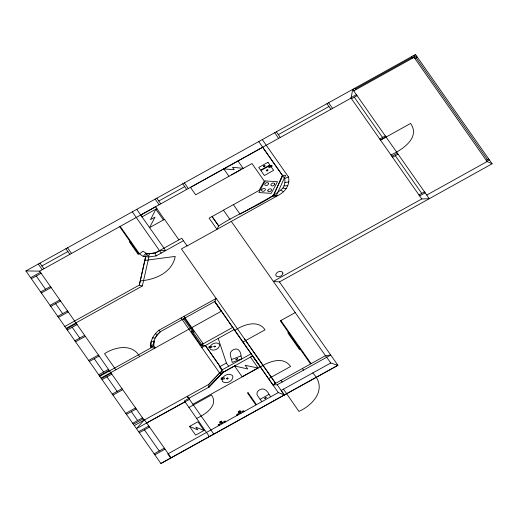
<?xml version="1.0" encoding="UTF-8"?>
<svg xmlns="http://www.w3.org/2000/svg" width="518" height="518" viewBox="0 0 518 518"><rect width="100%" height="100%" fill="white"/><g stroke="black" fill="none" stroke-linecap="round" stroke-linejoin="round"><path stroke-width="0.78" d="M216.259 298.413L158.78 330.348C153.84 334.324 150.039 340.676 150.79 346.866L153.71 345.752L153.457 344.612L150.596 345.642L150.9 347.028L153.71 345.752C153.101 340.106 156.313 335.159 160.457 331.656L214.724 301.508L216.259 298.413L275.563 383.411L272.895 384.887L214.724 301.508L221.335 311.195L100.997 378.049M153.995 341.103L153.516 345.48L155.232 347.921L151.34 347.656L150.79 346.866L151.114 341.504L153.988 341.103L153.71 345.752M136.752 209.35L165.663 250.589L159.531 250.634L155.465 252.894L146.309 254.066L139.336 285.062L64.828 326.457M66.142 328.334L142.359 285.994L148.912 256.876L146.309 254.066M218.654 225.997L211.998 216.505L209.11 218.11L216.99 229.344L218.654 225.997C239.193 212.199 264.329 204.578 282.951 188.06C284.596 185.166 285.399 181.876 284.673 178.568L258.741 141.576M120.215 226.379L139.517 253.911L142.962 251.159L146.037 253.231L149.637 253.645L155.465 252.894L181.773 238.28L187.14 245.927L277.79 195.571C284.777 192.327 290.397 184.965 288.494 176.975L262.296 139.607M203.166 343.797L201.787 347.552L234.266 329.506L232.757 327.357L203.166 343.797L183.935 316.368M149.65 253.665L148.232 256.96L143.182 256.384L139.517 253.911M282.55 175.537L279.869 181.507M181.047 317.974L220.254 373.892L222.3 369.774L205.342 345.577L200.278 345.402M492.1 163.798L415.475 54.507L414.07 57.343L487.114 161.532L492.1 163.798L279.461 281.928L273.362 281.397L421.769 198.951L429.299 198.685L352.674 89.394L351.081 98.122L39.627 271.147L25.9 270.933L160.904 463.493L337.93 365.326L279.461 281.928M155.931 209.142L150.518 219.632L154.966 217.159L149.579 227.635L164.517 219.334L178.911 239.866M158.78 330.348L160.457 331.656L157.569 334.537L155.096 338.014L152.422 337.853M144.088 420.143L136.461 428.626L189.471 399.404L187.328 396.302L144.088 420.143L39.627 271.147M146.037 253.231L143.182 256.384L145.584 256.669L139.336 285.062L142.359 285.994M219.658 373.044L208.786 384.382L187.328 396.302L188.83 398.452L184.389 400.919L209.356 436.577M220.254 373.892L252.667 355.892L260.366 366.809L258.145 368.039L245.163 365.313L247.733 368.984L234.544 365.954L223.109 372.332L208.832 387.16L223.731 371.626L221.762 370.862L208.786 384.382L208.832 387.16L188.74 398.316M208.832 387.16L223.103 372.312M273.504 195.312L271.186 196.808L277.79 195.571M25.9 270.933L415.475 54.507M355.264 88.986L412.166 57.375M353.71 90.877L414.348 57.187L413.312 55.711M414.173 57.492L416.614 56.132M414.879 58.495L417.32 57.142M41.932 265.948L67.877 251.534M158.812 201.016L184.706 186.629M278.315 134.622L328.936 106.507M356.365 94.658L350.815 97.747L421.769 198.951M351.521 98.75L357.07 95.668M30.653 277.706L40.423 272.28M142.029 216.867L156.948 208.579L155.678 206.773L140.844 215.009L142.113 216.822M31.358 278.716L41.129 273.284M231.268 174.89L240.702 169.651M40.65 291.964L50.421 286.538M131.248 242.12L130.691 242.424L119.658 226.683M41.356 292.974L51.127 287.548M50.058 305.387L59.829 299.961M223.485 210.211L212.108 216.53L218.719 225.958M233.417 204.688L259.058 190.443L264.264 181.067L251.968 163.533L195.662 194.807L190.469 187.399L262.665 147.293L282.543 175.647L273.387 195.513L240.028 214.122L233.378 204.629L223.439 210.153L230.089 219.638M50.764 306.397L60.535 300.964M148.912 256.876L155.976 255.97L183.469 240.695M57.763 316.375L67.534 310.949M187.037 245.785L181.417 248.912L216.161 298.472M58.469 317.385L68.24 311.959M379.739 138.999L385.288 135.91M380.445 140.002L385.994 136.92M380.536 140.132L410.586 123.433C420.681 137.639 402.259 149.838 390.928 154.953M66.602 328.982L76.373 323.556M67.308 329.992L77.078 324.559M391.835 156.255L397.39 153.173M392.547 157.265L398.096 154.183M74.87 340.773L84.635 335.347M75.576 341.783L85.347 336.357M88.656 360.444L98.426 355.018M89.361 361.454L99.132 356.028M182.226 319.651L185.107 318.046M418.933 194.904L424.488 191.822M419.638 195.914L425.194 192.832M98.698 374.767L108.469 369.34M486.214 160.243L488.655 158.884M99.404 375.777L109.175 370.351M99.773 376.301L151.34 347.656M486.92 161.247L489.361 159.894M426.754 195.059L487.114 161.532M101.373 378.574L111.137 373.148M102.078 379.584L111.849 374.158M192.178 330.983L191.284 331.475L200.751 344.975M193.246 332.511L194.133 332.019L184.673 318.525L183.786 319.017L201.638 344.483M112.251 394.101L122.021 388.675M200.194 345.286L203.082 343.68M112.963 395.105L122.727 389.678M295.221 312.581L280.329 320.836L289.251 333.56L289.808 333.255M125.757 413.364L135.528 407.938M126.463 414.368L136.234 408.942M218.195 338.435L226.398 363.027L219.515 366.848L221.769 370.066L251.165 353.742M252.713 355.898L250.498 357.129L258.145 368.039L192.897 404.247M132.699 423.264L142.469 417.832M133.404 424.268L143.175 418.842M134.317 425.569L144.528 419.891L171.121 457.821M138.63 431.721L148.841 426.042M139.336 432.724L149.547 427.052M242.832 376.353L257.329 368.298M188.973 407.459L211.48 394.962C218.984 405.607 205.031 414.575 196.626 418.389M299.43 346.976L298.873 347.28L310.522 363.895M189.517 426.431L197.921 421.756L204.027 430.458L195.616 435.133L189.517 426.431L197.753 429.849L195.895 427.195L204.027 430.458M277.188 384.77L330.711 355.037L325.446 355.691L272.895 384.887L277.188 384.77L284.311 394.936L160.904 463.493M154.124 453.82L164.335 448.148M154.83 454.83L165.041 449.151M260.12 399.3L269.004 394.366L270.694 396.782M221.141 422.817L221.736 422.481M239.594 412.561L240.19 412.231M221.315 423.07L218.097 424.857L218.674 425.679M221.918 422.74L225.116 420.959L225.693 421.781M239.769 412.82L236.551 414.607L237.127 415.43M240.371 412.483L243.57 410.709L244.146 411.532M284.311 394.936L278.283 392.566L167.787 453.949L170.675 458.067M234.803 330.29C243.57 324.747 257.776 319.25 265.054 329.804L242.994 342.029M260.399 366.971C269.146 361.441 283.327 355.95 290.592 366.485L268.57 378.684M330.756 363.014L281.093 390.462L284.24 394.994L337.93 365.326L330.756 363.014L326.716 357.258M146.672 422.953L185.023 401.813M284.673 178.568L288.494 176.975M231.501 359.537L240.999 355.937C241.012 352.272 238.312 347.235 233.981 349.52C231.527 350.265 229.623 352.881 230.426 355.452L232.252 362.393L241.751 358.793L240.999 355.937M284.971 182.601L288.856 181.857M144.878 260.418L175.233 256.404C172.183 272.565 155.147 279.882 140.287 280.834M284.013 185.839L287.71 185.709M282.951 188.06L286.312 188.63M155.264 333.851L157.569 334.537M280.957 190.261L283.482 191.751M269.004 394.366C267.502 391.025 263.856 387.27 259.958 389.678C257.537 390.566 255.879 393.641 257.692 395.836L261.81 401.715M416.096 57.822L487.432 159.563M411.642 56.637L412.678 58.113M354.739 88.248L355.775 89.724M353.075 89.174L354.111 90.65M354.299 97.209L382.511 137.451M395.318 155.724L421.71 193.363M328.619 102.758L332.575 108.398M326.955 103.684L330.911 109.324M276.34 131.805L280.296 137.445M274.676 132.731L278.632 138.371M237.982 160.981L243.149 168.356L232.498 167.256L234.22 169.716L223.763 168.881L228.93 176.256M231.293 221.4L326.593 357.323M184.395 182.88L188.351 188.52M280.885 320.525L311.124 363.655M182.731 183.806L186.687 189.446M302.408 368.492L303.548 370.124M156.831 198.193L160.787 203.833M155.167 199.119L159.123 204.759M280.989 380.393L282.135 382.025M156.844 208.637L164.394 219.405M155.853 209.188L163.403 219.949M244.321 338.63L275.667 383.346M234.123 329.584L278.283 392.566M132.31 211.817L161.221 253.056M234.544 365.954L242.191 376.858M226.398 363.027L228.658 366.245M205.432 345.525L220.137 366.504M242.858 411.104L243.434 411.927M240.948 413.306L240.138 412.147L240.145 410.955L238.507 411.344L238.325 411.965L239.536 412.483L240.346 413.636M237.283 414.199L237.885 415.009M224.404 421.354L224.98 422.176M222.494 423.556L221.678 422.403L221.691 421.205L220.046 421.594L219.872 422.222L221.082 422.733L221.892 423.892M218.829 424.456L219.431 425.259M187.328 396.302L213.798 434.11M67.567 247.785L71.523 253.425M65.903 248.711L69.852 254.351M139.627 356.585C132.55 343.279 115.009 346.807 104.526 353.665L115.838 369.8M39.957 263.125L43.913 268.764M38.287 264.05L42.243 269.69M144.444 429.888L159.233 450.984M36.241 276.003L45.532 289.251M55.646 303.678L62.646 313.662M72.19 327.279L79.753 338.06M94.25 358.741L103.587 372.053M106.961 376.871L117.139 391.388M131.352 411.655L137.581 420.545M312.743 372.973C327.505 387.827 314.471 404.338 298.918 411.409L283.476 389.147M214.724 301.508L232.621 327.434M155.465 252.894L155.976 255.97M221.989 378.949L222.423 381.494C225.932 384.466 232.737 381.39 232.945 376.832L232.394 375.505C229.034 372.682 223.53 375.291 221.989 378.949M266.815 170.331C267.353 171.6 268.233 169.108 266.815 170.331M263.558 166.161L263.623 166.699L264.536 166.731L265.177 165.838L264.148 165.643L263.558 166.161M266.479 170.325L266.537 170.862L267.456 170.895L268.097 170.001L267.068 169.807L266.479 170.325M263.895 166.168C264.433 167.431 265.313 164.944 263.895 166.168M215.093 346.451L214.238 346.639L215.093 346.451M268.596 183.612C268.369 185.133 266.012 186.221 264.866 185.023L264.737 184.537C264.957 183.003 267.327 181.935 268.466 183.126L268.596 183.612M261.681 189.892L261.713 190.812C262.859 192.003 265.229 190.935 265.449 189.4L264.925 188.571L263.552 188.481A2.078 1.327 -24.9 0 0 261.83 189.607L261.681 189.892M267.845 190.287L267.884 191.207C269.03 192.398 271.393 191.33 271.62 189.795L271.095 188.96L270.299 188.792L268.997 189.154L267.845 190.287M274.741 184.007C274.521 185.541 272.151 186.609 271.011 185.418L270.882 184.932C271.108 183.398 273.472 182.33 274.611 183.521L274.741 184.007M213.947 346.568L214.543 347.086L215.417 346.38L214.892 345.992L213.947 346.568M209.932 346.814L209.907 348.491L210.684 349.482C213.986 351.385 220.053 348.698 219.464 344.6L218.693 343.602C215.579 341.912 211.435 343.816 209.932 346.814M209.052 346.814L208.838 347.74L211.784 347.364L211.998 346.438L209.052 346.814M282.951 273.135C282.783 276.295 276.593 278.606 275.647 274.993C275.809 271.84 282.012 269.528 282.951 273.135M219.904 422.222L221.698 421.238L219.904 422.222M238.358 411.972L240.151 410.988L238.358 411.972M226.949 378.457C226.994 379.681 228.703 377.732 227.175 378.244L226.949 378.457M226.586 378.509L227.221 379.137L228.218 378.405L227.551 377.862L226.586 378.509M221.419 378.004L220.946 379.098L224.139 379.072L224.611 377.978L221.419 378.004M282.66 175.324L273.387 195.513L276.334 195.545L285.599 175.349L282.66 175.324M265.151 180.931L258.87 192.56L271.212 193.35L277.486 181.721L265.151 180.931M224.456 421.976L224.456 421.976M242.91 411.726L242.91 411.726M219.192 424.792L219.528 424.741L219.192 424.792M237.645 414.536L237.982 414.484L237.645 414.536M267.974 162.302L258.735 167.437L260.619 170.124L269.859 164.989L267.974 162.302M130.083 241.692L129.526 242.003L138.228 254.409L138.779 254.098L130.083 241.692M270.124 165.404L260.878 170.539L264.361 175.511L273.608 170.37L270.124 165.404M271.697 165.274L268.583 167.003L269.153 167.806L272.261 166.077L271.697 165.274M288.377 332.537L287.82 332.847L299.469 349.462L300.026 349.151L288.377 332.537M248.057 392.663L247.5 392.968L255.717 404.688L256.274 404.377L248.057 392.663M265.974 397.442L264.556 398.225L264.847 398.633L266.258 397.85L265.974 397.442M237.315 358.637L235.807 359.214L235.936 359.693L237.445 359.116L237.315 358.637"/></g></svg>
